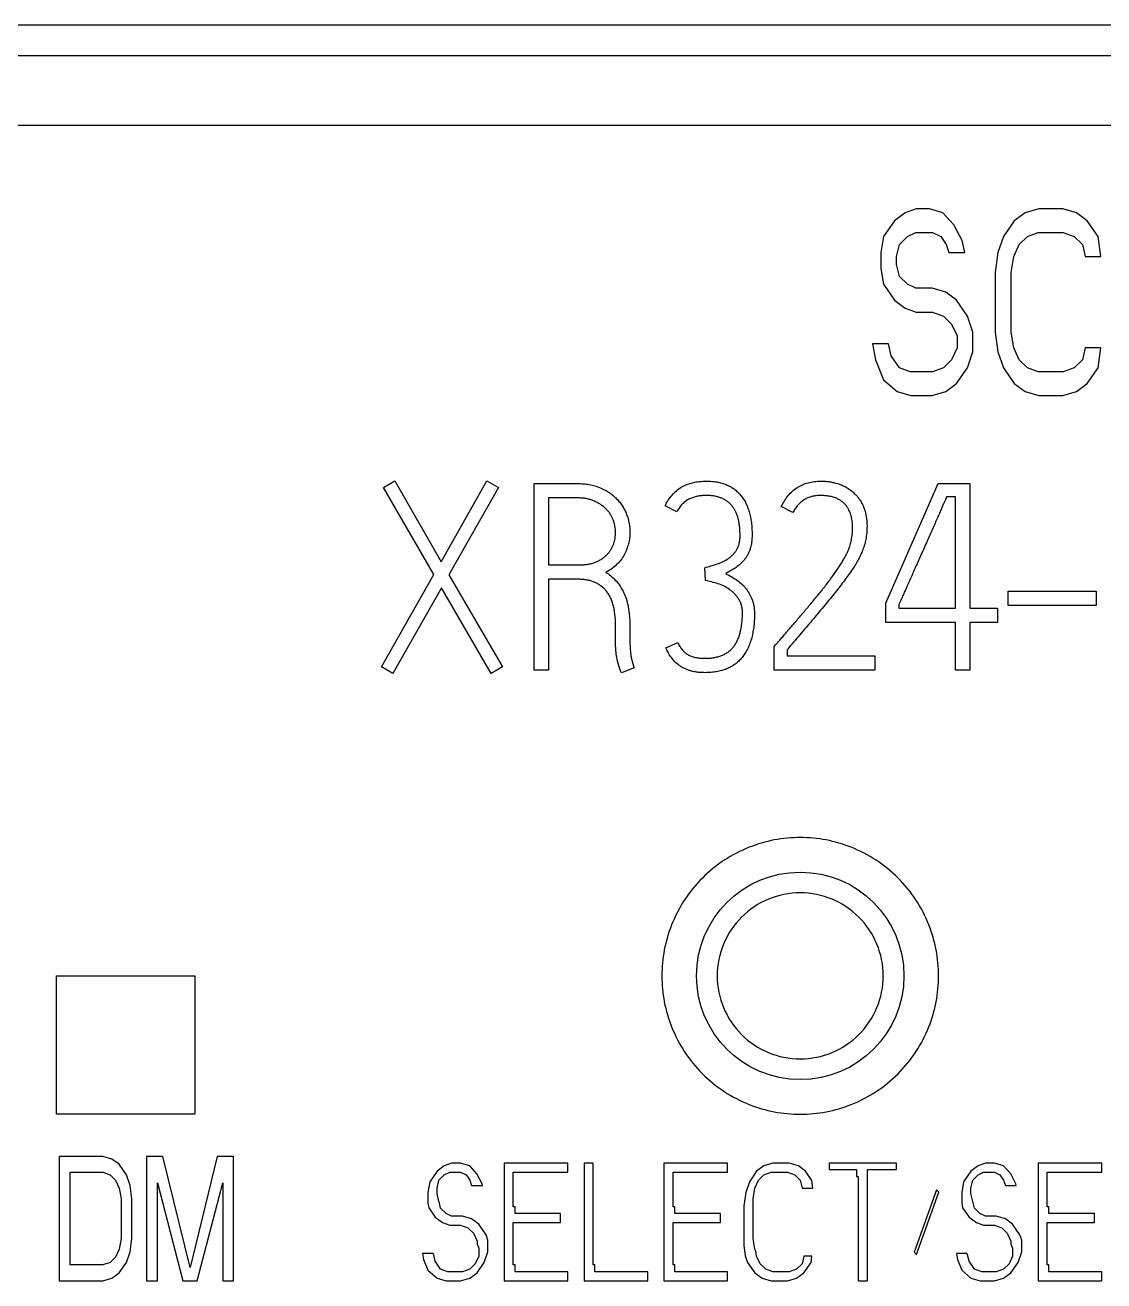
# Model space of a CAD drawing. Header units: millimetres. Extents: x 11355 to 11505, y 8083 to 8171.
# Drawn here: x 11359.782 to 11360.393, y 8104.337 to 8105.048 of the extents above; entities that cross this region are included whole.
import ezdxf

# ---------------------------------------------------------------- set-up
doc = ezdxf.new("R2010")
doc.units = ezdxf.units.MM
for name, color, linetype in [('Elem. Eléctricos - Termomagneticas', 7, 'Continuous'), ('Ordenador de Cables 1U', 7, 'Continuous'), ('SW Siemens Scalance XR324', 7, 'Continuous')]:
    doc.layers.add(name, color=color, linetype=linetype)

# ---------------------------------------------------------------- blocks, each defined once
blk = doc.blocks.new('SW Siemens Scalance XR324')
at = {"layer": 'SW Siemens Scalance XR324'}
for p, q in [((32834.09354, -3476.00452), (32832.20134, -3476.00452)), ((32832.23659, -3476.0437), (32834.0191, -3476.0437)), ((32833.46746, -3476.09334), (32833.46129, -3476.09784)), ((32833.47363, -3476.09109), (32833.46746, -3476.09334)), ((32833.48107, -3476.09109), (32833.47363, -3476.09109)), ((32833.48878, -3476.09334), (32833.48107, -3476.09109)), ((32833.49495, -3476.10009), (32833.48878, -3476.09334)), ((32833.53533, -3476.09334), (32833.52916, -3476.09784)), ((32833.54304, -3476.09109), (32833.53533, -3476.09334)), ((32833.55665, -3476.09109), (32833.54304, -3476.09109)), ((32833.56437, -3476.09334), (32833.55665, -3476.09109)), ((32833.57054, -3476.09784), (32833.56437, -3476.09334)), ((32833.46129, -3476.09784), (32833.45512, -3476.10684)), ((32833.49958, -3476.10909), (32833.49495, -3476.10009)), ((32833.52916, -3476.09784), (32833.52299, -3476.10684)), ((32833.57671, -3476.10684), (32833.57054, -3476.09784)), ((32833.45512, -3476.10684), (32833.45357, -3476.11584)), ((32833.4641, -3476.11134), (32833.46873, -3476.10684)), ((32833.46873, -3476.10684), (32833.47336, -3476.10459)), ((32833.47336, -3476.10459), (32833.48288, -3476.10459)), ((32833.48288, -3476.10459), (32833.48751, -3476.10684)), ((32833.48751, -3476.10684), (32833.49059, -3476.11134)), ((32833.50112, -3476.11584), (32833.49958, -3476.10909)), ((32833.52299, -3476.10684), (32833.5199, -3476.11584)), ((32833.53197, -3476.11134), (32833.5366, -3476.10684)), ((32833.5366, -3476.10684), (32833.54277, -3476.10459)), ((32833.54277, -3476.10459), (32833.55692, -3476.10459)), ((32833.55692, -3476.10459), (32833.56309, -3476.10684)), ((32833.56309, -3476.10684), (32833.56772, -3476.11134)), ((32833.57825, -3476.1181), (32833.57671, -3476.10684)), ((32833.45357, -3476.11584), (32833.45357, -3476.12485)), ((32833.46256, -3476.1181), (32833.4641, -3476.11134)), ((32833.49059, -3476.11134), (32833.49214, -3476.11584)), ((32833.49214, -3476.11584), (32833.50112, -3476.11584)), ((32833.5199, -3476.11584), (32833.51836, -3476.1271)), ((32833.52889, -3476.1181), (32833.53197, -3476.11134)), ((32833.56772, -3476.11134), (32833.56926, -3476.1181)), ((32833.46256, -3476.1226), (32833.46256, -3476.1181)), ((32833.4641, -3476.12935), (32833.46256, -3476.1226)), ((32833.52735, -3476.1271), (32833.52889, -3476.1181)), ((32833.56926, -3476.1181), (32833.57825, -3476.1181)), ((32833.45357, -3476.12485), (32833.45512, -3476.13385)), ((32833.46873, -3476.13385), (32833.4641, -3476.12935)), ((32833.51836, -3476.1271), (32833.51836, -3476.16086)), ((32833.52735, -3476.16086), (32833.52735, -3476.1271)), ((32833.45512, -3476.13385), (32833.46129, -3476.14285)), ((32833.47336, -3476.1361), (32833.46873, -3476.13385)), ((32833.48261, -3476.1361), (32833.47336, -3476.1361)), ((32833.49032, -3476.13835), (32833.48261, -3476.1361)), ((32833.46129, -3476.14285), (32833.46746, -3476.14735)), ((32833.49649, -3476.14285), (32833.49032, -3476.13835)), ((32833.50266, -3476.15185), (32833.49649, -3476.14285)), ((32833.46746, -3476.14735), (32833.47363, -3476.1496)), ((32833.47363, -3476.1496), (32833.48288, -3476.1496)), ((32833.48288, -3476.1496), (32833.48905, -3476.15185)), ((32833.48905, -3476.15185), (32833.49368, -3476.15635)), ((32833.50575, -3476.16086), (32833.50266, -3476.15185)), ((32833.49368, -3476.15635), (32833.49676, -3476.16311)), ((32833.49676, -3476.16311), (32833.49676, -3476.16986)), ((32833.50575, -3476.17211), (32833.50575, -3476.16086)), ((32833.51836, -3476.16086), (32833.5199, -3476.17211)), ((32833.52889, -3476.16986), (32833.52735, -3476.16086)), ((32833.44894, -3476.16761), (32833.45049, -3476.17661)), ((32833.45793, -3476.16761), (32833.44894, -3476.16761)), ((32833.45947, -3476.17436), (32833.45793, -3476.16761)), ((32833.49676, -3476.16986), (32833.49368, -3476.17661)), ((32833.50266, -3476.18111), (32833.50575, -3476.17211)), ((32833.5199, -3476.17211), (32833.52299, -3476.18111)), ((32833.53197, -3476.17661), (32833.52889, -3476.16986)), ((32833.56926, -3476.16986), (32833.56772, -3476.17661)), ((32833.57825, -3476.16986), (32833.56926, -3476.16986)), ((32833.57671, -3476.18111), (32833.57825, -3476.16986)), ((32833.45049, -3476.17661), (32833.45512, -3476.18786)), ((32833.4641, -3476.18111), (32833.45947, -3476.17436)), ((32833.49368, -3476.17661), (32833.48905, -3476.18111)), ((32833.5366, -3476.18111), (32833.53197, -3476.17661)), ((32833.56772, -3476.17661), (32833.56309, -3476.18111)), ((32833.47027, -3476.18336), (32833.4641, -3476.18111)), ((32833.48288, -3476.18336), (32833.47027, -3476.18336)), ((32833.48905, -3476.18111), (32833.48288, -3476.18336)), ((32833.49649, -3476.19011), (32833.50266, -3476.18111)), ((32833.52299, -3476.18111), (32833.52916, -3476.19011)), ((32833.54277, -3476.18336), (32833.5366, -3476.18111)), ((32833.55692, -3476.18336), (32833.54277, -3476.18336)), ((32833.56309, -3476.18111), (32833.55692, -3476.18336)), ((32833.57054, -3476.19011), (32833.57671, -3476.18111)), ((32833.45512, -3476.18786), (32833.46283, -3476.19461)), ((32833.46283, -3476.19461), (32833.47054, -3476.19686)), ((32833.48261, -3476.19686), (32833.49032, -3476.19461)), ((32833.49032, -3476.19461), (32833.49649, -3476.19011)), ((32833.52916, -3476.19011), (32833.53533, -3476.19461)), ((32833.53533, -3476.19461), (32833.54304, -3476.19686)), ((32833.55665, -3476.19686), (32833.56437, -3476.19461)), ((32833.56437, -3476.19461), (32833.57054, -3476.19011)), ((32833.47054, -3476.19686), (32833.48261, -3476.19686)), ((32833.54304, -3476.19686), (32833.55665, -3476.19686)), ((32833.17199, -3476.24891), (32833.17829, -3476.24525)), ((32833.20053, -3476.29828), (32833.17199, -3476.24891)), ((32833.17829, -3476.24525), (32833.20464, -3476.29095)), ((32833.20464, -3476.29095), (32833.23056, -3476.24525)), ((32833.23715, -3476.24891), (32833.20903, -3476.29841)), ((32833.23056, -3476.24525), (32833.23715, -3476.24891)), ((32833.25728, -3476.35246), (32833.25728, -3476.24669)), ((32833.25728, -3476.24669), (32833.28162, -3476.24669)), ((32833.45641, -3476.31437), (32833.48599, -3476.24669)), ((32833.48599, -3476.24669), (32833.49993, -3476.24669)), ((32833.49993, -3476.24669), (32833.50409, -3476.24669)), ((32833.50409, -3476.24669), (32833.50409, -3476.31721)), ((32833.28171, -3476.25482), (32833.26541, -3476.25482)), ((32833.26541, -3476.25482), (32833.26541, -3476.2928)), ((32833.49595, -3476.25423), (32833.49084, -3476.25423)), ((32833.49595, -3476.31721), (32833.49595, -3476.25423)), ((32833.33816, -3476.26269), (32833.33142, -3476.25932)), ((32833.4038, -3476.26315), (32833.39721, -3476.25978)), ((32833.26541, -3476.2928), (32833.28283, -3476.2928)), ((32833.35428, -3476.30169), (32833.35384, -3476.29438)), ((32833.17081, -3476.35056), (32833.20053, -3476.29828)), ((32833.20903, -3476.29841), (32833.23935, -3476.35056)), ((32833.28256, -3476.30093), (32833.26541, -3476.30093)), ((32833.26541, -3476.30093), (32833.26541, -3476.35246)), ((32833.20479, -3476.30574), (32833.17725, -3476.35422)), ((32833.23291, -3476.35422), (32833.20479, -3476.30574)), ((32833.52568, -3476.31585), (32833.52568, -3476.30771)), ((32833.52568, -3476.30771), (32833.57547, -3476.30771)), ((32833.57547, -3476.30771), (32833.57547, -3476.31585)), ((32833.45641, -3476.32534), (32833.45641, -3476.31437)), ((32833.46374, -3476.3153), (32833.46374, -3476.31721)), ((32833.57547, -3476.31585), (32833.52568, -3476.31585)), ((32833.46374, -3476.31721), (32833.49595, -3476.31721)), ((32833.50409, -3476.31721), (32833.51962, -3476.31721)), ((32833.51962, -3476.31721), (32833.51962, -3476.32534)), ((32833.30339, -3476.33664), (32833.30339, -3476.32738)), ((32833.31152, -3476.32871), (32833.31152, -3476.33166)), ((32833.49595, -3476.32534), (32833.45641, -3476.32534)), ((32833.49595, -3476.35246), (32833.49595, -3476.32534)), ((32833.51962, -3476.32534), (32833.50409, -3476.32534)), ((32833.50409, -3476.32534), (32833.50409, -3476.35246)), ((32833.30339, -3476.33795), (32833.30339, -3476.33664)), ((32833.31152, -3476.33166), (32833.31152, -3476.33683)), ((32833.33191, -3476.33984), (32833.33864, -3476.33674)), ((32833.39325, -3476.33897), (32833.39414, -3476.33795)), ((32833.39325, -3476.35246), (32833.39325, -3476.33897)), ((32833.40058, -3476.34081), (32833.40058, -3476.34433)), ((32833.17725, -3476.35422), (32833.17081, -3476.35056)), ((32833.23935, -3476.35056), (32833.23291, -3476.35422)), ((32833.314, -3476.35117), (32833.30665, -3476.35382)), ((32833.40058, -3476.34433), (32833.45016, -3476.34433)), ((32833.45016, -3476.34433), (32833.45016, -3476.35246)), ((32833.26541, -3476.35246), (32833.25728, -3476.35246)), ((32833.45016, -3476.35246), (32833.39325, -3476.35246)), ((32833.50409, -3476.35246), (32833.49595, -3476.35246)), ((32832.98682, -3476.52556), (32833.06517, -3476.52556)), ((32832.98682, -3476.60391), (32832.98682, -3476.52556)), ((32833.06517, -3476.52556), (32833.06517, -3476.60391)), ((32833.06517, -3476.60391), (32832.98682, -3476.60391)), ((32833.01304, -3476.6278), (32832.98836, -3476.6278)), ((32832.98836, -3476.6278), (32832.98836, -3476.69832)), ((32833.01818, -3476.6293), (32833.01304, -3476.6278)), ((32833.03772, -3476.6278), (32833.03772, -3476.69832)), ((32833.04697, -3476.6278), (32833.03772, -3476.6278)), ((32833.0624, -3476.69082), (32833.04697, -3476.6278)), ((32833.07783, -3476.6278), (32833.0624, -3476.69082)), ((32833.08708, -3476.6278), (32833.07783, -3476.6278)), ((32833.08708, -3476.69832), (32833.08708, -3476.6278)), ((32833.02229, -3476.6323), (32833.01818, -3476.6293)), ((32833.02641, -3476.6383), (32833.02229, -3476.6323)), ((32833.20637, -3476.63322), (32833.20226, -3476.63622)), ((32833.21048, -3476.63172), (32833.20637, -3476.63322)), ((32833.21563, -3476.63172), (32833.21048, -3476.63172)), ((32833.22077, -3476.63322), (32833.21563, -3476.63172)), ((32833.22488, -3476.63772), (32833.22077, -3476.63322)), ((32833.24031, -3476.63172), (32833.24031, -3476.69832)), ((32833.27633, -3476.63172), (32833.24031, -3476.63172)), ((32833.27633, -3476.6368), (32833.27633, -3476.63172)), ((32833.28556, -3476.63172), (32833.28556, -3476.69832)), ((32833.29072, -3476.63172), (32833.28556, -3476.63172)), ((32833.29072, -3476.68932), (32833.29072, -3476.63172)), ((32833.3308, -3476.63172), (32833.3308, -3476.69832)), ((32833.36682, -3476.63172), (32833.3308, -3476.63172)), ((32833.36682, -3476.6368), (32833.36682, -3476.63172)), ((32833.38736, -3476.63322), (32833.38325, -3476.63622)), ((32833.39251, -3476.63172), (32833.38736, -3476.63322)), ((32833.40176, -3476.63172), (32833.39251, -3476.63172)), ((32833.4069, -3476.63322), (32833.40176, -3476.63172)), ((32833.41102, -3476.63622), (32833.4069, -3476.63322)), ((32833.42439, -3476.63172), (32833.42439, -3476.6353)), ((32833.46246, -3476.63172), (32833.42439, -3476.63172)), ((32833.42439, -3476.6353), (32833.43984, -3476.6353)), ((32833.43984, -3476.6353), (32833.43984, -3476.63922)), ((32833.44601, -3476.69832), (32833.44601, -3476.6353)), ((32833.44601, -3476.6353), (32833.46246, -3476.6353)), ((32833.46246, -3476.6353), (32833.46246, -3476.63172)), ((32833.50871, -3476.63322), (32833.5046, -3476.63622)), ((32833.51283, -3476.63172), (32833.50871, -3476.63322)), ((32833.51797, -3476.63172), (32833.51283, -3476.63172)), ((32833.52311, -3476.63322), (32833.51797, -3476.63172)), ((32833.52722, -3476.63772), (32833.52311, -3476.63322)), ((32833.54265, -3476.63172), (32833.54265, -3476.69832)), ((32833.57867, -3476.63172), (32833.54265, -3476.63172)), ((32833.57867, -3476.6368), (32833.57867, -3476.63172)), ((32832.99453, -3476.6368), (32833.01304, -3476.6368)), ((32832.99453, -3476.68932), (32832.99453, -3476.6368)), ((32833.01304, -3476.6368), (32833.01715, -3476.6383)), ((32833.01715, -3476.6383), (32833.02024, -3476.6413)), ((32833.02024, -3476.6413), (32833.02229, -3476.64581)), ((32833.02846, -3476.6443), (32833.02641, -3476.6383)), ((32833.04389, -3476.6428), (32833.05829, -3476.69832)), ((32833.04389, -3476.69832), (32833.04389, -3476.6428)), ((32833.06651, -3476.69832), (32833.08091, -3476.6428)), ((32833.08091, -3476.6428), (32833.08091, -3476.69832)), ((32833.19814, -3476.64222), (32833.19712, -3476.64822)), ((32833.20226, -3476.63622), (32833.19814, -3476.64222)), ((32833.20228, -3476.64581), (32833.20331, -3476.6413)), ((32833.20331, -3476.6413), (32833.2064, -3476.6383)), ((32833.2064, -3476.6383), (32833.20948, -3476.6368)), ((32833.20948, -3476.6368), (32833.21565, -3476.6368)), ((32833.21565, -3476.6368), (32833.21874, -3476.6383)), ((32833.21874, -3476.6383), (32833.22079, -3476.6413)), ((32833.22079, -3476.6413), (32833.22182, -3476.6443)), ((32833.22777, -3476.64334), (32833.22488, -3476.63772)), ((32833.24547, -3476.6368), (32833.27633, -3476.6368)), ((32833.24547, -3476.65631), (32833.24547, -3476.6368)), ((32833.33597, -3476.6368), (32833.36682, -3476.6368)), ((32833.33597, -3476.65631), (32833.33597, -3476.6368)), ((32833.37914, -3476.64222), (32833.37708, -3476.64822)), ((32833.38325, -3476.63622), (32833.37914, -3476.64222)), ((32833.38225, -3476.64581), (32833.3843, -3476.6413)), ((32833.3843, -3476.6413), (32833.38739, -3476.6383)), ((32833.38739, -3476.6383), (32833.3915, -3476.6368)), ((32833.3915, -3476.6368), (32833.40076, -3476.6368)), ((32833.40076, -3476.6368), (32833.40487, -3476.6383)), ((32833.40487, -3476.6383), (32833.40796, -3476.6413)), ((32833.40796, -3476.6413), (32833.40882, -3476.64509)), ((32833.41455, -3476.64137), (32833.41102, -3476.63622)), ((32833.41516, -3476.64581), (32833.41455, -3476.64137)), ((32833.43984, -3476.63922), (32833.44084, -3476.63922)), ((32833.44084, -3476.63922), (32833.44084, -3476.69832)), ((32833.50049, -3476.64222), (32833.49946, -3476.64822)), ((32833.5046, -3476.63622), (32833.50049, -3476.64222)), ((32833.50462, -3476.64581), (32833.50565, -3476.6413)), ((32833.50565, -3476.6413), (32833.50874, -3476.6383)), ((32833.50874, -3476.6383), (32833.51182, -3476.6368)), ((32833.51182, -3476.6368), (32833.51799, -3476.6368)), ((32833.51799, -3476.6368), (32833.52108, -3476.6383)), ((32833.52108, -3476.6383), (32833.52313, -3476.6413)), ((32833.52313, -3476.6413), (32833.52416, -3476.6443)), ((32833.53011, -3476.64334), (32833.52722, -3476.63772)), ((32833.54782, -3476.6368), (32833.57867, -3476.6368)), ((32833.54782, -3476.65631), (32833.54782, -3476.6368)), ((32833.02229, -3476.64581), (32833.02332, -3476.65181)), ((32833.02949, -3476.65181), (32833.02846, -3476.6443)), ((32833.19712, -3476.64822), (32833.19712, -3476.65422)), ((32833.20228, -3476.64881), (32833.20228, -3476.64581)), ((32833.20331, -3476.65331), (32833.20228, -3476.64881)), ((32833.22182, -3476.6443), (32833.22799, -3476.6443)), ((32833.22799, -3476.6443), (32833.22777, -3476.64334)), ((32833.37708, -3476.64822), (32833.37605, -3476.65572)), ((32833.38122, -3476.65181), (32833.38225, -3476.64581)), ((32833.40882, -3476.64509), (32833.40896, -3476.64522)), ((32833.40896, -3476.64522), (32833.40909, -3476.64581)), ((32833.40909, -3476.64581), (32833.41516, -3476.64581)), ((32833.48506, -3476.64672), (32833.47247, -3476.68205)), ((32833.47377, -3476.68331), (32833.48636, -3476.64799)), ((32833.48636, -3476.64799), (32833.48506, -3476.64672)), ((32833.49946, -3476.64822), (32833.49946, -3476.65422)), ((32833.50462, -3476.64881), (32833.50462, -3476.64581)), ((32833.50565, -3476.65331), (32833.50462, -3476.64881)), ((32833.52416, -3476.6443), (32833.53033, -3476.6443)), ((32833.53033, -3476.6443), (32833.53011, -3476.64334)), ((32833.02332, -3476.65181), (32833.02332, -3476.67431)), ((32833.02949, -3476.67431), (32833.02949, -3476.65181)), ((32833.19712, -3476.65422), (32833.19758, -3476.65695)), ((32833.19758, -3476.65695), (32833.20125, -3476.66231)), ((32833.20345, -3476.65344), (32833.20331, -3476.65331)), ((32833.20431, -3476.65722), (32833.20345, -3476.65344)), ((32833.2074, -3476.66023), (32833.20431, -3476.65722)), ((32833.24648, -3476.65631), (32833.24547, -3476.65631)), ((32833.24648, -3476.66023), (32833.24648, -3476.65631)), ((32833.33697, -3476.65631), (32833.33597, -3476.65631)), ((32833.33697, -3476.66023), (32833.33697, -3476.65631)), ((32833.37605, -3476.65572), (32833.37605, -3476.67823)), ((32833.38122, -3476.67431), (32833.38122, -3476.65181)), ((32833.49946, -3476.65422), (32833.49993, -3476.65695)), ((32833.49993, -3476.65695), (32833.5036, -3476.66231)), ((32833.50579, -3476.65344), (32833.50565, -3476.65331)), ((32833.50666, -3476.65722), (32833.50579, -3476.65344)), ((32833.50974, -3476.66023), (32833.50666, -3476.65722)), ((32833.54882, -3476.65631), (32833.54782, -3476.65631)), ((32833.54882, -3476.66023), (32833.54882, -3476.65631)), ((32833.20125, -3476.66231), (32833.20537, -3476.66531)), ((32833.21048, -3476.66173), (32833.2074, -3476.66023)), ((32833.21666, -3476.66173), (32833.21048, -3476.66173)), ((32833.2218, -3476.66323), (32833.21666, -3476.66173)), ((32833.22591, -3476.66623), (32833.2218, -3476.66323)), ((32833.27221, -3476.66023), (32833.24648, -3476.66023)), ((32833.27221, -3476.66531), (32833.27221, -3476.66023)), ((32833.36271, -3476.66023), (32833.33697, -3476.66023)), ((32833.36271, -3476.66531), (32833.36271, -3476.66023)), ((32833.5036, -3476.66231), (32833.50771, -3476.66531)), ((32833.51283, -3476.66173), (32833.50974, -3476.66023)), ((32833.519, -3476.66173), (32833.51283, -3476.66173)), ((32833.52414, -3476.66323), (32833.519, -3476.66173)), ((32833.52825, -3476.66623), (32833.52414, -3476.66323)), ((32833.57455, -3476.66023), (32833.54882, -3476.66023)), ((32833.57455, -3476.66531), (32833.57455, -3476.66023)), ((32833.20537, -3476.66531), (32833.20948, -3476.66681)), ((32833.20948, -3476.66681), (32833.21565, -3476.66681)), ((32833.21565, -3476.66681), (32833.21976, -3476.66831)), ((32833.21976, -3476.66831), (32833.22285, -3476.67131)), ((32833.22285, -3476.67131), (32833.22491, -3476.67581)), ((32833.23002, -3476.67223), (32833.22591, -3476.66623)), ((32833.24547, -3476.66531), (32833.27221, -3476.66531)), ((32833.24547, -3476.68932), (32833.24547, -3476.66531)), ((32833.33597, -3476.66531), (32833.36271, -3476.66531)), ((32833.33597, -3476.68932), (32833.33597, -3476.66531)), ((32833.50771, -3476.66531), (32833.51182, -3476.66681)), ((32833.51182, -3476.66681), (32833.51799, -3476.66681)), ((32833.51799, -3476.66681), (32833.52211, -3476.66831)), ((32833.52211, -3476.66831), (32833.52519, -3476.67131)), ((32833.52519, -3476.67131), (32833.52725, -3476.67581)), ((32833.53237, -3476.67223), (32833.52825, -3476.66623)), ((32833.54782, -3476.66531), (32833.57455, -3476.66531)), ((32833.54782, -3476.68932), (32833.54782, -3476.66531)), ((32833.02332, -3476.67431), (32833.02229, -3476.68031)), ((32833.02846, -3476.68181), (32833.02949, -3476.67431)), ((32833.22491, -3476.67581), (32833.22491, -3476.67753)), ((32833.22491, -3476.67753), (32833.22591, -3476.67973)), ((32833.23108, -3476.6753), (32833.23002, -3476.67223)), ((32833.23108, -3476.68181), (32833.23108, -3476.6753)), ((32833.37605, -3476.67823), (32833.37686, -3476.68408)), ((32833.38225, -3476.68031), (32833.38122, -3476.67431)), ((32833.52725, -3476.67581), (32833.52725, -3476.67753)), ((32833.52725, -3476.67753), (32833.52825, -3476.67973)), ((32833.53342, -3476.6753), (32833.53237, -3476.67223)), ((32833.53342, -3476.68181), (32833.53342, -3476.6753)), ((32833.02024, -3476.68481), (32833.01715, -3476.68782)), ((32833.02229, -3476.68031), (32833.02024, -3476.68481)), ((32833.02641, -3476.68782), (32833.02846, -3476.68181)), ((32833.19403, -3476.68273), (32833.19463, -3476.6862)), ((32833.20009, -3476.68273), (32833.19403, -3476.68273)), ((32833.20023, -3476.68331), (32833.20009, -3476.68273)), ((32833.20039, -3476.68355), (32833.20023, -3476.68331)), ((32833.20123, -3476.68723), (32833.20039, -3476.68355)), ((32833.22591, -3476.68423), (32833.22385, -3476.68873)), ((32833.22591, -3476.67973), (32833.22591, -3476.68423)), ((32833.22902, -3476.68782), (32833.23108, -3476.68181)), ((32833.37686, -3476.68408), (32833.37813, -3476.68782)), ((32833.38278, -3476.68148), (32833.38225, -3476.68031)), ((32833.38325, -3476.68423), (32833.38278, -3476.68148)), ((32833.38531, -3476.68873), (32833.38325, -3476.68423)), ((32833.40999, -3476.68423), (32833.40896, -3476.68873)), ((32833.41462, -3476.68423), (32833.40999, -3476.68423)), ((32833.41413, -3476.68782), (32833.41462, -3476.68423)), ((32833.47247, -3476.68205), (32833.47377, -3476.68331)), ((32833.49637, -3476.68273), (32833.49697, -3476.6862)), ((32833.50243, -3476.68273), (32833.49637, -3476.68273)), ((32833.50257, -3476.68331), (32833.50243, -3476.68273)), ((32833.50273, -3476.68355), (32833.50257, -3476.68331)), ((32833.50357, -3476.68723), (32833.50273, -3476.68355)), ((32833.52825, -3476.68423), (32833.5262, -3476.68873)), ((32833.52825, -3476.67973), (32833.52825, -3476.68423)), ((32833.53136, -3476.68782), (32833.53342, -3476.68181)), ((32833.01304, -3476.68932), (32832.99453, -3476.68932)), ((32833.01715, -3476.68782), (32833.01304, -3476.68932)), ((32833.02229, -3476.69382), (32833.02641, -3476.68782)), ((32833.19463, -3476.6862), (32833.19714, -3476.69232)), ((32833.19714, -3476.69232), (32833.20228, -3476.69682)), ((32833.20431, -3476.69173), (32833.20123, -3476.68723)), ((32833.20843, -3476.69323), (32833.20431, -3476.69173)), ((32833.22077, -3476.69173), (32833.21666, -3476.69323)), ((32833.22385, -3476.68873), (32833.22077, -3476.69173)), ((32833.22491, -3476.69382), (32833.22902, -3476.68782)), ((32833.24648, -3476.68932), (32833.24547, -3476.68932)), ((32833.24648, -3476.69323), (32833.24648, -3476.68932)), ((32833.29173, -3476.68932), (32833.29072, -3476.68932)), ((32833.29173, -3476.69323), (32833.29173, -3476.68932)), ((32833.33697, -3476.68932), (32833.33597, -3476.68932)), ((32833.33697, -3476.69323), (32833.33697, -3476.68932)), ((32833.37813, -3476.68782), (32833.38225, -3476.69382)), ((32833.38839, -3476.69173), (32833.38531, -3476.68873)), ((32833.39251, -3476.69323), (32833.38839, -3476.69173)), ((32833.40588, -3476.69173), (32833.40176, -3476.69323)), ((32833.40896, -3476.68873), (32833.40588, -3476.69173)), ((32833.41001, -3476.69382), (32833.41413, -3476.68782)), ((32833.49697, -3476.6862), (32833.49948, -3476.69232)), ((32833.49948, -3476.69232), (32833.50462, -3476.69682)), ((32833.50666, -3476.69173), (32833.50357, -3476.68723)), ((32833.51077, -3476.69323), (32833.50666, -3476.69173)), ((32833.52311, -3476.69173), (32833.519, -3476.69323)), ((32833.5262, -3476.68873), (32833.52311, -3476.69173)), ((32833.52725, -3476.69382), (32833.53136, -3476.68782)), ((32833.54882, -3476.68932), (32833.54782, -3476.68932)), ((32833.54882, -3476.69323), (32833.54882, -3476.68932)), ((32832.98836, -3476.69832), (32833.01304, -3476.69832)), ((32833.01304, -3476.69832), (32833.01818, -3476.69682)), ((32833.01818, -3476.69682), (32833.02229, -3476.69382)), ((32833.03772, -3476.69832), (32833.04389, -3476.69832)), ((32833.05829, -3476.69832), (32833.06651, -3476.69832)), ((32833.08091, -3476.69832), (32833.08708, -3476.69832)), ((32833.20228, -3476.69682), (32833.20742, -3476.69832)), ((32833.20742, -3476.69832), (32833.21565, -3476.69832)), ((32833.21666, -3476.69323), (32833.20843, -3476.69323)), ((32833.21565, -3476.69832), (32833.22079, -3476.69682)), ((32833.22079, -3476.69682), (32833.22491, -3476.69382)), ((32833.24031, -3476.69832), (32833.27633, -3476.69832)), ((32833.27633, -3476.69323), (32833.24648, -3476.69323)), ((32833.27633, -3476.69832), (32833.27633, -3476.69323)), ((32833.28556, -3476.69832), (32833.32157, -3476.69832)), ((32833.32157, -3476.69323), (32833.29173, -3476.69323)), ((32833.32157, -3476.69832), (32833.32157, -3476.69323)), ((32833.3308, -3476.69832), (32833.36682, -3476.69832)), ((32833.36682, -3476.69323), (32833.33697, -3476.69323)), ((32833.36682, -3476.69832), (32833.36682, -3476.69323)), ((32833.38225, -3476.69382), (32833.38636, -3476.69682)), ((32833.38636, -3476.69682), (32833.3915, -3476.69832)), ((32833.3915, -3476.69832), (32833.40076, -3476.69832)), ((32833.40176, -3476.69323), (32833.39251, -3476.69323)), ((32833.40076, -3476.69832), (32833.4059, -3476.69682)), ((32833.4059, -3476.69682), (32833.41001, -3476.69382)), ((32833.44084, -3476.69832), (32833.44601, -3476.69832)), ((32833.50462, -3476.69682), (32833.50977, -3476.69832)), ((32833.50977, -3476.69832), (32833.51799, -3476.69832)), ((32833.519, -3476.69323), (32833.51077, -3476.69323)), ((32833.51799, -3476.69832), (32833.52313, -3476.69682)), ((32833.52313, -3476.69682), (32833.52725, -3476.69382)), ((32833.54265, -3476.69832), (32833.57867, -3476.69832)), ((32833.57867, -3476.69323), (32833.54882, -3476.69323)), ((32833.57867, -3476.69832), (32833.57867, -3476.69323))]:
    blk.add_line(p, q, dxfattribs=at)
blk.add_circle((32833.40796, -3476.52556), 0.05876, dxfattribs=at)
for points, knots in [([(32833.28162, -3476.24669), (32833.28281, -3476.24671), (32833.28512, -3476.24677), (32833.28848, -3476.24722), (32833.29163, -3476.24795), (32833.29456, -3476.249), (32833.29726, -3476.25027), (32833.29975, -3476.25174), (32833.30198, -3476.25342), (32833.30398, -3476.25527), (32833.30574, -3476.25729), (32833.30728, -3476.25945), (32833.30859, -3476.26173), (32833.30965, -3476.26413), (32833.31047, -3476.26661), (32833.3111, -3476.26913), (32833.31144, -3476.27169), (32833.31149, -3476.2734), (32833.31152, -3476.27426)], [0, 0, 0, 0, 0.07831, 0.15208, 0.222908, 0.291109, 0.356946, 0.419805, 0.481001, 0.540652, 0.599404, 0.65717, 0.715168, 0.772716, 0.830153, 0.887197, 0.943578, 1, 1, 1, 1]), ([(32833.33142, -3476.25932), (32833.33199, -3476.2582), (32833.33309, -3476.25603), (32833.33527, -3476.25317), (32833.33773, -3476.25073), (32833.34054, -3476.24874), (32833.34368, -3476.24721), (32833.34712, -3476.2461), (32833.35089, -3476.24544), (32833.3535, -3476.24537), (32833.35485, -3476.24533)], [0, 0, 0, 0, 0.129184, 0.251809, 0.36963, 0.487032, 0.605994, 0.729634, 0.86023, 1, 1, 1, 1]), ([(32833.35485, -3476.24533), (32833.35589, -3476.24536), (32833.35789, -3476.24541), (32833.3608, -3476.24576), (32833.36352, -3476.24638), (32833.36605, -3476.24724), (32833.36839, -3476.24835), (32833.37051, -3476.24971), (32833.37244, -3476.25133), (32833.37419, -3476.25317), (32833.3757, -3476.25526), (32833.37706, -3476.25754), (32833.37817, -3476.26006), (32833.37911, -3476.26278), (32833.37982, -3476.26572), (32833.38033, -3476.26887), (32833.38062, -3476.27222), (32833.38066, -3476.27453), (32833.38068, -3476.27572)], [0, 0, 0, 0, 0.068099, 0.132436, 0.193146, 0.251804, 0.308087, 0.363418, 0.418016, 0.473733, 0.530406, 0.588273, 0.648558, 0.711637, 0.777874, 0.847748, 0.921671, 1, 1, 1, 1]), ([(32833.39721, -3476.25978), (32833.3978, -3476.25864), (32833.39895, -3476.25642), (32833.4011, -3476.25346), (32833.4035, -3476.25092), (32833.4062, -3476.24887), (32833.40917, -3476.24728), (32833.41241, -3476.24615), (32833.41592, -3476.24546), (32833.41835, -3476.24538), (32833.41961, -3476.24533)], [0, 0, 0, 0, 0.136693, 0.264268, 0.386571, 0.505149, 0.622368, 0.742164, 0.867246, 1, 1, 1, 1]), ([(32833.41961, -3476.24533), (32833.42032, -3476.24535), (32833.42171, -3476.24538), (32833.42372, -3476.2455), (32833.4256, -3476.24582), (32833.42788, -3476.24631), (32833.43049, -3476.2471), (32833.43326, -3476.24835), (32833.43569, -3476.24973), (32833.43767, -3476.25137), (32833.4394, -3476.253), (32833.44037, -3476.25417), (32833.44084, -3476.25472)], [0, 0, 0, 0, 0.088966, 0.172837, 0.251293, 0.32607, 0.464211, 0.589546, 0.704007, 0.811124, 0.910132, 1, 1, 1, 1]), ([(32833.30339, -3476.27438), (32833.30337, -3476.27378), (32833.30334, -3476.27258), (32833.30307, -3476.27079), (32833.30265, -3476.26901), (32833.30205, -3476.26725), (32833.3013, -3476.26554), (32833.30036, -3476.26391), (32833.29922, -3476.2624), (32833.29793, -3476.26098), (32833.29647, -3476.25966), (32833.29484, -3476.2585), (32833.29306, -3476.25743), (32833.2911, -3476.25653), (32833.289, -3476.25575), (32833.28672, -3476.2552), (32833.28427, -3476.25488), (32833.28258, -3476.25484), (32833.28171, -3476.25482)], [0, 0, 0, 0, 0.055257, 0.110357, 0.166428, 0.223309, 0.280869, 0.337894, 0.395428, 0.454266, 0.514503, 0.575422, 0.6389, 0.704845, 0.77325, 0.844753, 0.920063, 1, 1, 1, 1]), ([(32833.35485, -3476.25347), (32833.35411, -3476.25349), (32833.35259, -3476.25352), (32833.3503, -3476.2538), (32833.34799, -3476.25429), (32833.34572, -3476.25509), (32833.34353, -3476.25627), (32833.3415, -3476.25793), (32833.3396, -3476.26005), (32833.33865, -3476.26178), (32833.33816, -3476.26269)], [0, 0, 0, 0, 0.110062, 0.225042, 0.341949, 0.459897, 0.580358, 0.709261, 0.84731, 1, 1, 1, 1]), ([(32833.3739, -3476.27612), (32833.37388, -3476.27521), (32833.37384, -3476.27343), (32833.37365, -3476.27086), (32833.37325, -3476.26846), (32833.37277, -3476.26624), (32833.37208, -3476.2642), (32833.37128, -3476.26233), (32833.3703, -3476.26063), (32833.36918, -3476.25912), (32833.3679, -3476.25778), (32833.36649, -3476.25661), (32833.3649, -3476.25563), (32833.36317, -3476.25485), (32833.36131, -3476.25423), (32833.35929, -3476.25379), (32833.35712, -3476.25351), (32833.35562, -3476.25348), (32833.35485, -3476.25347)], [0, 0, 0, 0, 0.080715, 0.15727, 0.228213, 0.295574, 0.35886, 0.418233, 0.475946, 0.531357, 0.584883, 0.639094, 0.693587, 0.749279, 0.806632, 0.867479, 0.931786, 1, 1, 1, 1]), ([(32833.41961, -3476.25347), (32833.41874, -3476.25349), (32833.41704, -3476.25354), (32833.41459, -3476.25403), (32833.41231, -3476.25476), (32833.41021, -3476.25583), (32833.40831, -3476.25723), (32833.40659, -3476.25891), (32833.40505, -3476.26089), (32833.40423, -3476.26238), (32833.4038, -3476.26315)], [0, 0, 0, 0, 0.133094, 0.259583, 0.380178, 0.499032, 0.618092, 0.738798, 0.865858, 1, 1, 1, 1]), ([(32833.43442, -3476.25978), (32833.43402, -3476.25928), (32833.43324, -3476.25827), (32833.4318, -3476.25699), (32833.43022, -3476.25588), (32833.42843, -3476.25498), (32833.42647, -3476.25431), (32833.42434, -3476.25383), (32833.42203, -3476.25353), (32833.42043, -3476.25349), (32833.41961, -3476.25347)], [0, 0, 0, 0, 0.115011, 0.227859, 0.343321, 0.461008, 0.584242, 0.714061, 0.851841, 1, 1, 1, 1]), ([(32833.44084, -3476.25472), (32833.44127, -3476.25531), (32833.44212, -3476.25649), (32833.44318, -3476.25838), (32833.44403, -3476.26037), (32833.44489, -3476.2631), (32833.44562, -3476.2666), (32833.44572, -3476.26943), (32833.44578, -3476.27084)], [0, 0, 0, 0, 0.127733, 0.253754, 0.378731, 0.504444, 0.753812, 1, 1, 1, 1]), ([(32833.49084, -3476.25423), (32833.49074, -3476.25448), (32833.49046, -3476.25514), (32833.4899, -3476.25636), (32833.48918, -3476.25808), (32833.4882, -3476.26021), (32833.48712, -3476.26271), (32833.48592, -3476.26547), (32833.4846, -3476.26846), (32833.48268, -3476.27282), (32833.48012, -3476.27863), (32833.47693, -3476.28578), (32833.47376, -3476.29288), (32833.47124, -3476.29858), (32833.46935, -3476.30279), (32833.46811, -3476.30564), (32833.46693, -3476.30822), (32833.46593, -3476.31051), (32833.46507, -3476.31239), (32833.46444, -3476.31382), (32833.46401, -3476.31473), (32833.46381, -3476.31516), (32833.46374, -3476.3153)], [0, 0, 0, 0, 0.012077, 0.032235, 0.06022, 0.095996, 0.137182, 0.182491, 0.231342, 0.284024, 0.396343, 0.516455, 0.635569, 0.745602, 0.796287, 0.842722, 0.885164, 0.923356, 0.95501, 0.978292, 0.993332, 1, 1, 1, 1]), ([(32833.43764, -3476.2715), (32833.4376, -3476.27044), (32833.43753, -3476.26834), (32833.43697, -3476.26527), (32833.43602, -3476.26235), (32833.43495, -3476.26063), (32833.43442, -3476.25978)], [0, 0, 0, 0, 0.258189, 0.509606, 0.756838, 1, 1, 1, 1]), ([(32833.43558, -3476.28339), (32833.43587, -3476.28251), (32833.43645, -3476.28068), (32833.43709, -3476.27777), (32833.43756, -3476.27469), (32833.43761, -3476.27257), (32833.43764, -3476.2715)], [0, 0, 0, 0, 0.228509, 0.475892, 0.735611, 1, 1, 1, 1]), ([(32833.44578, -3476.27084), (32833.44575, -3476.2721), (32833.44569, -3476.27461), (32833.4451, -3476.27829), (32833.4443, -3476.28181), (32833.44347, -3476.28401), (32833.44306, -3476.28508)], [0, 0, 0, 0, 0.258944, 0.516058, 0.764207, 1, 1, 1, 1]), ([(32833.28283, -3476.2928), (32833.28368, -3476.29278), (32833.28533, -3476.29274), (32833.28771, -3476.29243), (32833.28993, -3476.29195), (32833.29197, -3476.29127), (32833.29384, -3476.29043), (32833.29554, -3476.28942), (32833.29708, -3476.28832), (32833.29845, -3476.28709), (32833.29962, -3476.28573), (32833.30066, -3476.28429), (32833.30153, -3476.28277), (32833.30241, -3476.28062), (32833.30322, -3476.27783), (32833.30333, -3476.27553), (32833.30339, -3476.27438)], [0, 0, 0, 0, 0.082069, 0.159196, 0.231978, 0.301125, 0.367178, 0.430579, 0.491268, 0.550287, 0.608397, 0.664715, 0.721332, 0.77768, 0.889571, 1, 1, 1, 1]), ([(32833.31152, -3476.27426), (32833.31148, -3476.27535), (32833.31139, -3476.27755), (32833.31076, -3476.28081), (32833.30971, -3476.28401), (32833.30827, -3476.28713), (32833.30641, -3476.29008), (32833.30402, -3476.29272), (32833.3012, -3476.29509), (32833.29901, -3476.29632), (32833.2979, -3476.29695)], [0, 0, 0, 0, 0.118138, 0.236583, 0.356606, 0.479798, 0.605336, 0.730845, 0.862121, 1, 1, 1, 1]), ([(32833.35384, -3476.29438), (32833.35502, -3476.29403), (32833.35739, -3476.29332), (32833.36093, -3476.29225), (32833.36433, -3476.29093), (32833.36692, -3476.28945), (32833.36876, -3476.28803), (32833.37, -3476.28683), (32833.37112, -3476.28549), (32833.37211, -3476.28402), (32833.37293, -3476.28236), (32833.37348, -3476.28046), (32833.37386, -3476.27837), (32833.37389, -3476.27689), (32833.3739, -3476.27612)], [0, 0, 0, 0, 0.124168, 0.249644, 0.373314, 0.491084, 0.548932, 0.607365, 0.665002, 0.72407, 0.78587, 0.851434, 0.92228, 1, 1, 1, 1]), ([(32833.38068, -3476.27572), (32833.38066, -3476.27654), (32833.38063, -3476.27814), (32833.38042, -3476.28042), (32833.37998, -3476.28249), (32833.37942, -3476.28436), (32833.37867, -3476.28604), (32833.37788, -3476.28764), (32833.37692, -3476.28906), (32833.37554, -3476.29081), (32833.37363, -3476.29274), (32833.37108, -3476.29464), (32833.36843, -3476.29624), (32833.36663, -3476.29718), (32833.36574, -3476.29765)], [0, 0, 0, 0, 0.087572, 0.168778, 0.242864, 0.311006, 0.375342, 0.437568, 0.498565, 0.557679, 0.672461, 0.785117, 0.89391, 1, 1, 1, 1]), ([(32833.39414, -3476.33795), (32833.39463, -3476.33738), (32833.39564, -3476.33621), (32833.39722, -3476.33437), (32833.39892, -3476.3324), (32833.4014, -3476.32952), (32833.40468, -3476.32571), (32833.40875, -3476.32094), (32833.41295, -3476.31598), (32833.41719, -3476.31092), (32833.42131, -3476.30584), (32833.42513, -3476.30082), (32833.42857, -3476.29598), (32833.43112, -3476.29208), (32833.4329, -3476.28913), (32833.434, -3476.28711), (32833.43491, -3476.28522), (32833.43537, -3476.28398), (32833.43558, -3476.28339)], [0, 0, 0, 0, 0.032557, 0.06752, 0.10576, 0.146406, 0.23338, 0.324967, 0.419865, 0.517008, 0.613218, 0.705363, 0.792237, 0.871987, 0.908613, 0.942259, 0.972587, 1, 1, 1, 1]), ([(32833.44306, -3476.28508), (32833.44271, -3476.28592), (32833.44196, -3476.28768), (32833.44056, -3476.29032), (32833.43891, -3476.29315), (32833.43695, -3476.29609), (32833.43477, -3476.29919), (32833.43239, -3476.30243), (32833.42981, -3476.30578), (32833.42706, -3476.30927), (32833.42413, -3476.31287), (32833.42105, -3476.31657), (32833.41786, -3476.32041), (32833.41338, -3476.3257), (32833.4076, -3476.3325), (32833.40294, -3476.33801), (32833.40058, -3476.34081)], [0, 0, 0, 0, 0.038879, 0.081359, 0.127847, 0.178356, 0.232475, 0.289401, 0.349827, 0.413162, 0.47918, 0.547703, 0.618773, 0.692161, 0.843611, 1, 1, 1, 1]), ([(32833.30339, -3476.32738), (32833.30337, -3476.32627), (32833.30334, -3476.32414), (32833.30309, -3476.32106), (32833.30266, -3476.31821), (32833.30209, -3476.31558), (32833.30129, -3476.31318), (32833.30038, -3476.31099), (32833.29924, -3476.30905), (32833.29797, -3476.30731), (32833.29652, -3476.30581), (32833.29493, -3476.30451), (32833.29322, -3476.30339), (32833.29135, -3476.30248), (32833.28935, -3476.30178), (32833.28721, -3476.3013), (32833.28493, -3476.30099), (32833.28336, -3476.30095), (32833.28256, -3476.30093)], [0, 0, 0, 0, 0.086117, 0.166409, 0.241177, 0.311329, 0.376946, 0.438249, 0.496364, 0.551992, 0.606245, 0.659168, 0.711823, 0.765873, 0.820851, 0.877477, 0.937028, 1, 1, 1, 1]), ([(32833.2979, -3476.29695), (32833.29884, -3476.29757), (32833.30078, -3476.29884), (32833.30333, -3476.30134), (32833.30564, -3476.30432), (32833.30736, -3476.30715), (32833.30855, -3476.30971), (32833.30937, -3476.31184), (32833.31004, -3476.31418), (32833.31059, -3476.31671), (32833.311, -3476.31944), (32833.31129, -3476.32236), (32833.31149, -3476.32547), (32833.31151, -3476.32761), (32833.31152, -3476.32871)], [0, 0, 0, 0, 0.093636, 0.190858, 0.294182, 0.405434, 0.464836, 0.527411, 0.594422, 0.665672, 0.742031, 0.822585, 0.908732, 1, 1, 1, 1]), ([(32833.36574, -3476.29765), (32833.36692, -3476.29829), (32833.36919, -3476.29954), (32833.37237, -3476.30156), (32833.37518, -3476.30376), (32833.37745, -3476.30636), (32833.3793, -3476.30929), (32833.38054, -3476.31199), (32833.38134, -3476.31435), (32833.38173, -3476.31629), (32833.38199, -3476.31834), (32833.38202, -3476.31975), (32833.38204, -3476.32047)], [0, 0, 0, 0, 0.134874, 0.261091, 0.380088, 0.493098, 0.607079, 0.728482, 0.79221, 0.857711, 0.927311, 1, 1, 1, 1]), ([(32833.37526, -3476.31996), (32833.37524, -3476.31923), (32833.3752, -3476.31781), (32833.37478, -3476.31575), (32833.37411, -3476.31385), (32833.37316, -3476.31213), (32833.37203, -3476.31057), (32833.37079, -3476.30913), (32833.36944, -3476.30785), (32833.36749, -3476.30634), (32833.36484, -3476.30475), (32833.36138, -3476.3034), (32833.35784, -3476.3024), (32833.35546, -3476.30193), (32833.35428, -3476.30169)], [0, 0, 0, 0, 0.071856, 0.140013, 0.205882, 0.27008, 0.333473, 0.395191, 0.456767, 0.516812, 0.637686, 0.760161, 0.881847, 1, 1, 1, 1]), ([(32833.35403, -3476.34568), (32833.3549, -3476.34566), (32833.3566, -3476.34562), (32833.35905, -3476.34532), (32833.36132, -3476.34484), (32833.36343, -3476.34417), (32833.36534, -3476.34327), (32833.36709, -3476.34219), (32833.36866, -3476.34091), (32833.37003, -3476.33942), (32833.37125, -3476.33773), (32833.37227, -3476.33581), (32833.37317, -3476.33369), (32833.3739, -3476.33136), (32833.3745, -3476.32881), (32833.37491, -3476.32604), (32833.3752, -3476.32307), (32833.37524, -3476.32102), (32833.37526, -3476.31996)], [0, 0, 0, 0, 0.068743, 0.132916, 0.19354, 0.250646, 0.305661, 0.359152, 0.411495, 0.463626, 0.517588, 0.574352, 0.633922, 0.697865, 0.766122, 0.83898, 0.916864, 1, 1, 1, 1]), ([(32833.38204, -3476.32047), (32833.38202, -3476.32178), (32833.38199, -3476.32432), (32833.38164, -3476.32801), (32833.38109, -3476.33147), (32833.38035, -3476.33471), (32833.37934, -3476.33769), (32833.37815, -3476.34046), (32833.37669, -3476.34298), (32833.37504, -3476.34526), (32833.37317, -3476.34729), (32833.37107, -3476.34904), (32833.36875, -3476.35052), (32833.36622, -3476.35175), (32833.36347, -3476.35267), (32833.36051, -3476.35335), (32833.35734, -3476.35376), (32833.35515, -3476.3538), (32833.35403, -3476.35382)], [0, 0, 0, 0, 0.078906, 0.153407, 0.223782, 0.290383, 0.353348, 0.413869, 0.471936, 0.528392, 0.583604, 0.638085, 0.693317, 0.74919, 0.807302, 0.868117, 0.93216, 1, 1, 1, 1]), ([(32833.31152, -3476.33683), (32833.31155, -3476.33787), (32833.3116, -3476.34007), (32833.31185, -3476.34289), (32833.31222, -3476.34529), (32833.31269, -3476.34719), (32833.31324, -3476.34918), (32833.31374, -3476.3505), (32833.314, -3476.35117)], [0, 0, 0, 0, 0.214206, 0.450983, 0.578449, 0.710724, 0.852194, 1, 1, 1, 1]), ([(32833.33864, -3476.33674), (32833.339, -3476.33748), (32833.33968, -3476.33891), (32833.34101, -3476.34079), (32833.34253, -3476.34237), (32833.34427, -3476.34364), (32833.34629, -3476.34458), (32833.3486, -3476.34522), (32833.35121, -3476.34563), (32833.35306, -3476.34566), (32833.35403, -3476.34568)], [0, 0, 0, 0, 0.128706, 0.248314, 0.361462, 0.471253, 0.585568, 0.709345, 0.847632, 1, 1, 1, 1]), ([(32833.30665, -3476.35382), (32833.30611, -3476.35236), (32833.30509, -3476.34957), (32833.30406, -3476.34544), (32833.30352, -3476.34159), (32833.30343, -3476.33913), (32833.30339, -3476.33795)], [0, 0, 0, 0, 0.286254, 0.546161, 0.7825, 1, 1, 1, 1]), ([(32833.35403, -3476.35382), (32833.35318, -3476.3538), (32833.35155, -3476.35377), (32833.3492, -3476.35354), (32833.34706, -3476.35315), (32833.34512, -3476.35259), (32833.34333, -3476.35191), (32833.34171, -3476.35108), (32833.34016, -3476.35024), (32833.33837, -3476.34891), (32833.3364, -3476.34713), (32833.33454, -3476.34473), (32833.33309, -3476.34228), (32833.33229, -3476.34063), (32833.33191, -3476.33984)], [0, 0, 0, 0, 0.09097, 0.174729, 0.252595, 0.324302, 0.3917, 0.456758, 0.519534, 0.580308, 0.695595, 0.803514, 0.905125, 1, 1, 1, 1]), ([(32833.48631, -3476.52556), (32833.48631, -3476.53049), (32833.4854, -3476.54033), (32833.48112, -3476.55496), (32833.47393, -3476.56889), (32833.46374, -3476.58133), (32833.4513, -3476.59153), (32833.43737, -3476.59871), (32833.42273, -3476.60301), (32833.40797, -3476.60437), (32833.39319, -3476.60301), (32833.37856, -3476.59872), (32833.36463, -3476.59154), (32833.35219, -3476.58134), (32833.34199, -3476.5689), (32833.33481, -3476.55497), (32833.33051, -3476.54034), (32833.32915, -3476.52557), (32833.33051, -3476.51079), (32833.3348, -3476.49617), (32833.34198, -3476.48223), (32833.35218, -3476.46979), (32833.36462, -3476.45959), (32833.37855, -3476.45241), (32833.39318, -3476.44812), (32833.40795, -3476.44676), (32833.42273, -3476.44811), (32833.43735, -3476.4524), (32833.45129, -3476.45959), (32833.46373, -3476.46978), (32833.47393, -3476.48222), (32833.48111, -3476.49616), (32833.48541, -3476.51079), (32833.48631, -3476.52064), (32833.48631, -3476.52556)], [0, 0, 0, 0, 0.030011, 0.060001, 0.092478, 0.124999, 0.157476, 0.189997, 0.219977, 0.249999, 0.279979, 0.310001, 0.342478, 0.374999, 0.407476, 0.439997, 0.469977, 0.499999, 0.529979, 0.560001, 0.592478, 0.624999, 0.657476, 0.689997, 0.719977, 0.749999, 0.779979, 0.810001, 0.842478, 0.874999, 0.907476, 0.939997, 0.970009, 1, 1, 1, 1]), ([(32833.40796, -3476.57257), (32833.39549, -3476.57257), (32833.38353, -3476.56762), (32833.3659, -3476.54999), (32833.36095, -3476.53803), (32833.36095, -3476.51309), (32833.3659, -3476.50114), (32833.38353, -3476.4835), (32833.39549, -3476.47855), (32833.42043, -3476.47855), (32833.43238, -3476.4835), (32833.45002, -3476.50114), (32833.45497, -3476.51309), (32833.45497, -3476.53803), (32833.45002, -3476.54999), (32833.43238, -3476.56762), (32833.42043, -3476.57257), (32833.40796, -3476.57257)], [0, 0, 0, 0, 0.125, 0.125, 0.25, 0.25, 0.375, 0.375, 0.5, 0.5, 0.625, 0.625, 0.75, 0.75, 0.875, 0.875, 1, 1, 1, 1])]:
    blk.add_open_spline(points, degree=3, knots=knots, dxfattribs=at)
blk = doc.blocks.new('Ordenador de Cables 1U')
at = {"layer": 'Ordenador de Cables 1U'}
blk.add_line((12.93327, -1.73633), (-4.27376, -1.73633), dxfattribs=at)

msp = doc.modelspace()

# ---------------------------------------------------------------- block references
msp.add_blockref('SW Siemens Scalance XR324', (-21473.18706, 11581.03516))
at = {"layer": 'Elem. Eléctricos - Termomagneticas', "color": 7}
msp.add_blockref('Ordenador de Cables 1U', (11363.43017, 8106.78445), dxfattribs=at)

doc.saveas('drawing.dxf')
